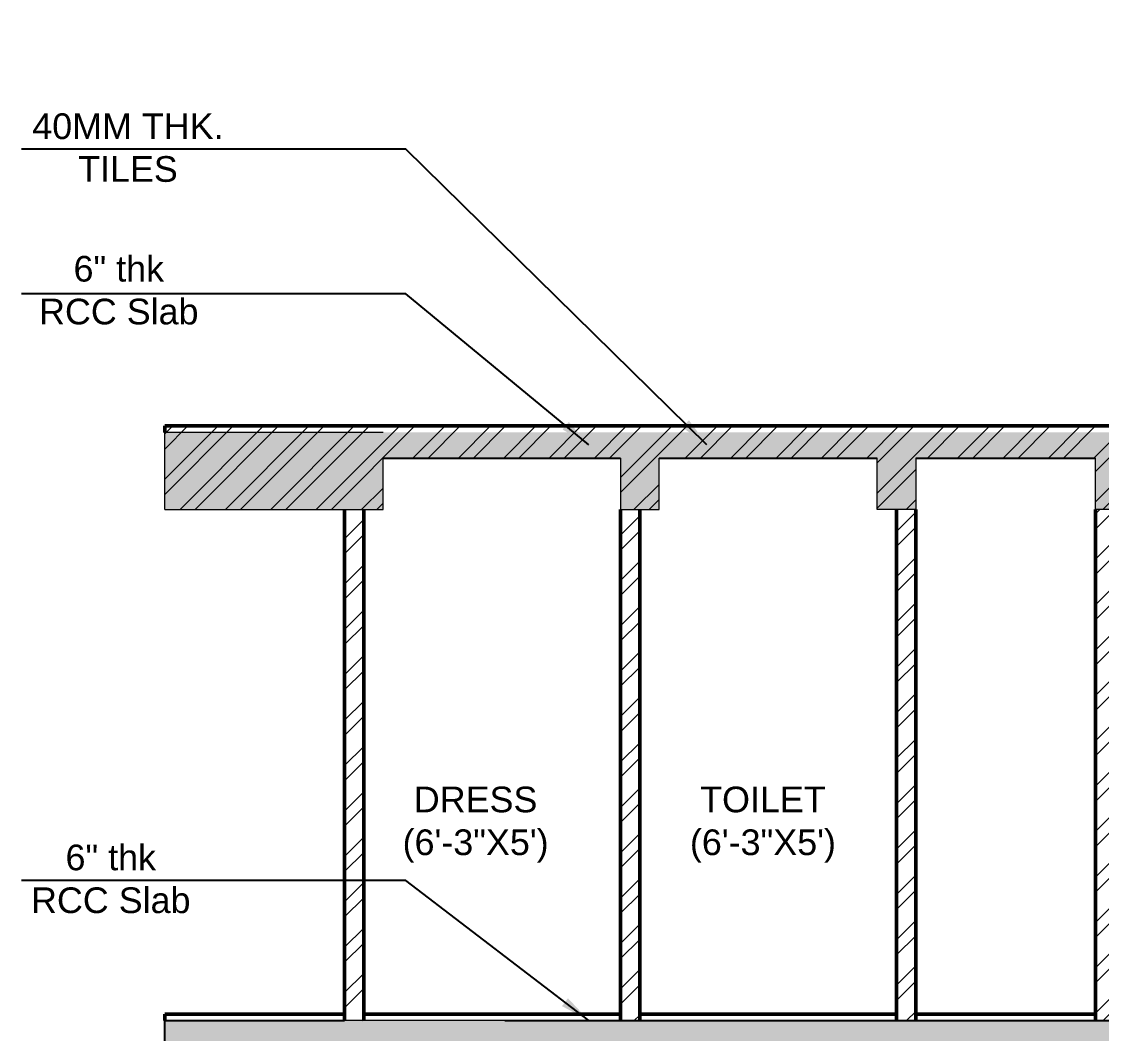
# Model space of a CAD drawing. Header units: inches. Extents: x -22123 to -20407, y -44696 to -43478.
# Drawn here: x -21190.9 to -20938.6, y -44474.9 to -44238.4 of the extents above; entities that cross this region are included whole.
import ezdxf

# ---------------------------------------------------------------- set-up
doc = ezdxf.new("R2010")
doc.units = ezdxf.units.IN
doc.header["$LTSCALE"] = 0.01
doc.header["$MEASUREMENT"] = 0
for name, color, linetype, lineweight in [('A-HATCH', 9, 'Continuous', 5), ('DIMENSION', 253, 'Continuous', 0), ('wall', 30, 'Continuous', 50)]:
    doc.layers.add(name, color=color, linetype=linetype, lineweight=lineweight)
doc.layers.add('TEXT', color=7, linetype='Continuous')
doc.styles.get("Standard").update_dxf_attribs({"font": 'arial.ttf'})
doc.dimstyles.get("Standard").update_dxf_attribs({"dimtxt": 6, "dimasz": 2, "dimexe": 0.18, "dimexo": 0.0625, "dimgap": 0.09, "dimtad": 0, "dimtih": 1, "dimtoh": 1, "dimdec": 1, "dimzin": 0, "dimdsep": 46, "dimlunit": 4, "dimtxsty": 'Standard', "dimblk": 'ARCHTICK', "dimcen": 0.09, "dimadec": 0, "dimazin": 0, "dimtfac": 1, "dimtdec": 1, "dimtofl": 0, "dimtmove": 0, "dimatfit": 3, "dimfxl": 1, "dimtolj": 1, "dimtzin": 0, "dimarcsym": 0})

# ---------------------------------------------------------------- blocks, each defined once
blk = doc.blocks.new('_ArchTick')
at = {"color": 0, "linetype": 'ByBlock', "const_width": 0.15}
blk.add_lwpolyline([(-0.5, -0.5), (0.5, 0.5)], dxfattribs=at)

msp = doc.modelspace()

# ---------------------------------------------------------------- hatches: boundary and pattern name
at = {"layer": 'A-HATCH'}
h = msp.add_hatch(dxfattribs=at)
h.set_pattern_fill('ANSI32', color=256, scale=20, angle=360)
h.set_pattern_definition([(45, (-404.9, -3.7376), (-5.3033009, 5.3033009), []), (45, (-401.3646, -3.7376), (-5.3033009, 5.3033009), [])])
h.paths.add_polyline_path([(-20804.60903, -44238.41047), (-20809.10903, -44238.41047), (-20809.10903, -44332.90913), (-21157.45668, -44332.91047), (-21157.45668, -44334.41047), (-21157.45668, -44352.41047), (-21106.45668, -44352.41047), (-21106.45668, -44340.41047), (-21050.95668, -44340.41047), (-21050.95668, -44352.41047), (-21041.95668, -44352.41047), (-21041.95668, -44340.41047), (-20990.95668, -44340.41047), (-20990.95668, -44352.41047), (-20981.95668, -44352.41047), (-20981.95668, -44340.41047), (-20939.95668, -44340.41047), (-20939.95668, -44352.41047), (-20930.95668, -44352.41047), (-20930.95668, -44340.41047), (-20808.23111, -44340.41047), (-20808.23111, -44352.42345), (-20799.23111, -44352.42345), (-20799.23111, -44332.9091), (-20800.94126, -44332.9091), (-20800.94126, -44332.90911), (-20804.60903, -44332.90911)])
h = msp.add_hatch(dxfattribs=at)
h.set_pattern_fill('ANSI32', color=256, scale=20, angle=360)
h.set_pattern_definition([(45, (-41777.238, -37539.327), (-5.3033009, 5.3033009), []), (45, (-41773.702, -37539.327), (-5.3033009, 5.3033009), [])])
h.paths.add_polyline_path([(-21106.45668, -44544.41047), (-21115.45668, -44544.41047), (-21115.45668, -44635.41047), (-21112.70836, -44635.41047), (-21112.70836, -44632.11218), (-21107.62933, -44638.70875), (-21107.62933, -44635.41047), (-21106.45668, -44635.41047)])
h.paths.add_polyline_path([(-21068.95668, -44489.85604), (-21077.95668, -44489.85604), (-21077.95668, -44635.41047), (-21075.20836, -44635.41047), (-21075.20836, -44632.11218), (-21070.12933, -44638.70875), (-21070.12933, -44635.41047), (-21068.95668, -44635.41047)])
h.paths.add_polyline_path([(-20939.95668, -44635.41047), (-20937.20836, -44635.41047), (-20937.20836, -44632.11218), (-20932.12933, -44638.70875), (-20932.12933, -44635.41047), (-20930.95668, -44635.41047), (-20930.95668, -44477.85604), (-20939.95668, -44477.85604)])
h.paths.add_polyline_path([(-20788.45668, -44489.85604), (-20797.45668, -44489.85604), (-20797.45668, -44635.41047), (-20794.70836, -44635.41047), (-20794.70836, -44632.11218), (-20789.62933, -44638.70875), (-20789.62933, -44635.41047), (-20788.45668, -44635.41047)])
h.paths.add_polyline_path([(-20659.45668, -44489.85604), (-20668.45668, -44489.85604), (-20668.45668, -44635.41047), (-20665.70836, -44635.41047), (-20665.70836, -44632.11218), (-20660.62933, -44638.70875), (-20660.62933, -44635.41047), (-20659.45668, -44635.41047)])
h.paths.add_polyline_path([(-20649.59953, -44471.85604), (-20640.59953, -44471.85604), (-20640.59953, -44374.18311), (-20640.59953, -44238.41047), (-20649.59953, -44238.41047), (-20649.59953, -44374.18311)])
h.paths.add_polyline_path([(-20930.95668, -44352.41047), (-20939.95668, -44352.41047), (-20939.95668, -44471.85604), (-20930.95668, -44471.85604)])
h.paths.add_polyline_path([(-20986.45668, -44471.85604), (-20981.95668, -44471.85604), (-20981.95668, -44352.41047), (-20986.45668, -44352.41047)])
h.paths.add_polyline_path([(-21050.95668, -44471.85604), (-21046.45668, -44471.85604), (-21046.45668, -44352.41047), (-21050.95668, -44352.41047)])
h.paths.add_polyline_path([(-21115.45668, -44471.85604), (-21110.97539, -44471.85604), (-21110.95668, -44352.41047), (-21115.45668, -44352.41047)])
h = msp.add_hatch(color=141, dxfattribs=at)
h.dxf.hatch_style = 1
h.paths.add_polyline_path([(-21115.45668, -44471.85604), (-21157.45668, -44471.85604), (-21157.45668, -44491.49022), (-21157.45668, -44489.85604), (-21115.45668, -44489.85604), (-21077.95668, -44489.85604), (-21068.95668, -44489.85604), (-21068.95668, -44477.85604), (-20930.95668, -44477.85604), (-20930.95668, -44471.85604), (-21077.95668, -44471.85604)])
h.paths.add_polyline_path([(-21157.45668, -44334.41047), (-21157.45668, -44352.41047), (-21106.45668, -44352.41047), (-21106.45668, -44340.41047), (-21050.95668, -44340.41047), (-21050.95668, -44352.41047), (-21041.95668, -44352.41047), (-21041.95668, -44340.41047), (-20990.95668, -44340.41047), (-20990.95668, -44352.41047), (-20981.95668, -44352.41047), (-20981.95668, -44340.41047), (-20939.95668, -44340.41047), (-20939.95668, -44352.41047), (-20930.95668, -44352.41047), (-20930.95668, -44340.41047), (-20809.09953, -44340.41047), (-20809.09953, -44352.42345), (-20800.09953, -44352.42345), (-20800.09953, -44334.41047), (-20807.17953, -44334.41047), (-20807.17953, -44334.41066), (-20809.09972, -44334.41066)])
h.paths.add_polyline_path([(-20788.45668, -44477.85604), (-20668.45668, -44477.85604), (-20668.45668, -44489.85604), (-20659.45668, -44489.85604), (-20659.45668, -44477.85604), (-20640.59953, -44477.85604), (-20640.59953, -44472.41047), (-20888.95668, -44471.85604), (-20888.95668, -44477.85604), (-20797.45668, -44477.85604), (-20797.45668, -44489.85604), (-20788.45668, -44489.85604)])

# ---------------------------------------------------------------- linework, layer by layer
for p, q in [((-21106.45668, -44340.41047), (-21050.95668, -44340.41047)), ((-21041.95668, -44340.41047), (-20990.95668, -44340.41047)), ((-20981.95668, -44340.41047), (-20939.95668, -44340.41047)), ((-21157.45668, -44477.85604), (-21157.45668, -44471.85604)), ((-21157.45668, -44471.85604), (-21115.45668, -44471.85604)), ((-21077.95668, -44471.85604), (-20930.95668, -44471.85604))]:
    msp.add_line(p, q)
at = {"layer": 'DIMENSION', "color": 0, "lineweight": 0, "ltscale": 12}
for p, q in [((-21106.45668, -44334.41047), (-21157.45668, -44334.41047)), ((-21157.45668, -44352.41047), (-21157.45668, -44334.41047)), ((-21106.45668, -44352.41047), (-21106.45668, -44340.41047)), ((-21050.95668, -44340.41047), (-21050.95668, -44352.41047)), ((-21041.95668, -44352.41047), (-21041.95668, -44340.41047)), ((-20990.95668, -44352.41047), (-20990.95668, -44340.41047)), ((-20981.95668, -44340.41047), (-20981.95668, -44352.41047)), ((-20939.95668, -44352.41047), (-20939.95668, -44340.41047)), ((-21157.45668, -44352.41047), (-21106.45668, -44352.41047)), ((-21050.95668, -44352.41047), (-21041.95668, -44352.41047)), ((-20981.95668, -44352.41047), (-20990.95668, -44352.41047)), ((-20930.95668, -44352.41047), (-20939.95668, -44352.41047)), ((-21077.95668, -44471.85604), (-21115.45668, -44471.85604))]:
    msp.add_line(p, q, dxfattribs=at)
at = {"layer": 'wall'}
for p, q in [((-21157.45668, -44332.91047), (-20809.10903, -44332.90913)), ((-21157.45668, -44332.91047), (-21157.45668, -44334.41047)), ((-21115.45668, -44471.85604), (-21115.45668, -44352.41047)), ((-21110.97539, -44471.85604), (-21110.95668, -44352.41047)), ((-21110.95668, -44471.85604), (-21110.95668, -44352.41047)), ((-21050.95668, -44471.85604), (-21050.95668, -44352.41047)), ((-21046.45668, -44471.85604), (-21046.45668, -44352.41047)), ((-20986.45668, -44471.85604), (-20986.45668, -44352.41047)), ((-20981.95668, -44471.85604), (-20981.95668, -44352.41047)), ((-20939.95668, -44471.85604), (-20939.95668, -44352.41047)), ((-21157.45668, -44470.35517), (-21115.45668, -44470.35517)), ((-21157.45668, -44470.35517), (-21157.45668, -44471.85604)), ((-21077.95668, -44470.35517), (-21110.97503, -44470.35517)), ((-21077.95668, -44470.35517), (-21050.95668, -44470.35517)), ((-21046.45668, -44470.35517), (-20986.45668, -44470.35517)), ((-20981.95668, -44470.35517), (-20939.95668, -44470.35517))]:
    msp.add_line(p, q, dxfattribs=at)

# ---------------------------------------------------------------- texts
at = {"layer": 'TEXT', "char_height": 6, "width": 3690.5600847, "attachment_point": 3}
for s, insert in [('\\pxqc;{\\C0;40MM THK. \\PTILES}', (-19320.78401, -44259.85214)), ('\\pxqc;{\\C0;6" thk \\PRCC Slab}', (-19322.92426, -44293.16417)), ('\\pxqc;DRESS\\P(6\'-3"X5\')', (-19239.53859, -44417.18674)), ('\\pxqc;TOILET\\P(6\'-3"X5\')', (-19172.39849, -44417.18674)), ('\\pxqc;{\\C0;6" thk \\PRCC Slab}', (-19324.79888, -44430.73369))]:
    msp.add_mtext(s, dxfattribs=dict(at, insert=insert))

# ---------------------------------------------------------------- leaders
at = {"layer": 'TEXT'}
for points in [[(-21030.75925, -44337.3008), (-21101.15405, -44268.21738), (-21190.91463, -44268.21738)], [(-21058.37043, -44337.3008), (-21101.15405, -44302.03086), (-21190.91463, -44302.03086)], [(-21058.37043, -44471.81821), (-21101.15405, -44439.12163), (-21190.91463, -44439.12163)]]:
    msp.add_leader(points, dimstyle='Standard', override={"dimtxt": 125, "dimasz": 7, "dimexo": 30, "dimgap": 2, "dimtad": 0, "dimfxl": 6, "dimfxlon": 1, "dimarcsym": 1}, dxfattribs=at)

doc.saveas('drawing.dxf')
